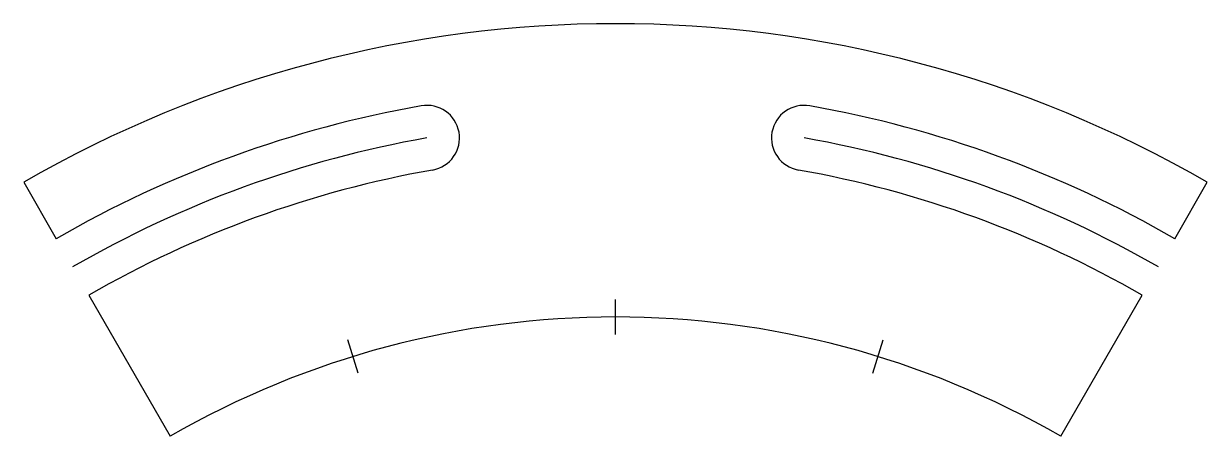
# Model space of a CAD drawing. Header units: millimetres. Extents: x -27.2 to 27.3, y 35.5 to 54.5.
import ezdxf

# ---------------------------------------------------------------- set-up
doc = ezdxf.new("R2010")
doc.units = ezdxf.units.MM
doc.layers.get('0').update_dxf_attribs({"lineweight": 25, "true_color": 0xffffff})

msp = doc.modelspace()

# ---------------------------------------------------------------- linework, layer by layer
for p, q in [((-27.25, 47.198), (-25.75, 44.6)), ((25.75, 44.6), (27.25, 47.198)), ((-24.25, 42.002), (-20.5, 35.507)), ((20.5, 35.507), (24.25, 42.002)), ((0, 40.2), (0, 41.8)), ((-11.849, 38.414), (-12.321, 39.943)), ((11.849, 38.414), (12.321, 39.943))]:
    msp.add_line(p, q)
for centre, radius, start, end in [((0, 0), 54.5, 60, 120), ((0, 0), 51.5, 100, 120), ((-8.682, 49.24), 1.5, 280, 100), ((8.682, 49.24), 1.5, 80, 260), ((0, 0), 51.5, 60, 80), ((0, 0), 50, 100, 120), ((0, 0), 50, 60, 80), ((0, 0), 48.5, 100, 120), ((0, 0), 48.5, 60, 80), ((0, 0), 41, 60, 120)]:
    msp.add_arc(centre, radius, start, end)

doc.saveas('drawing.dxf')
